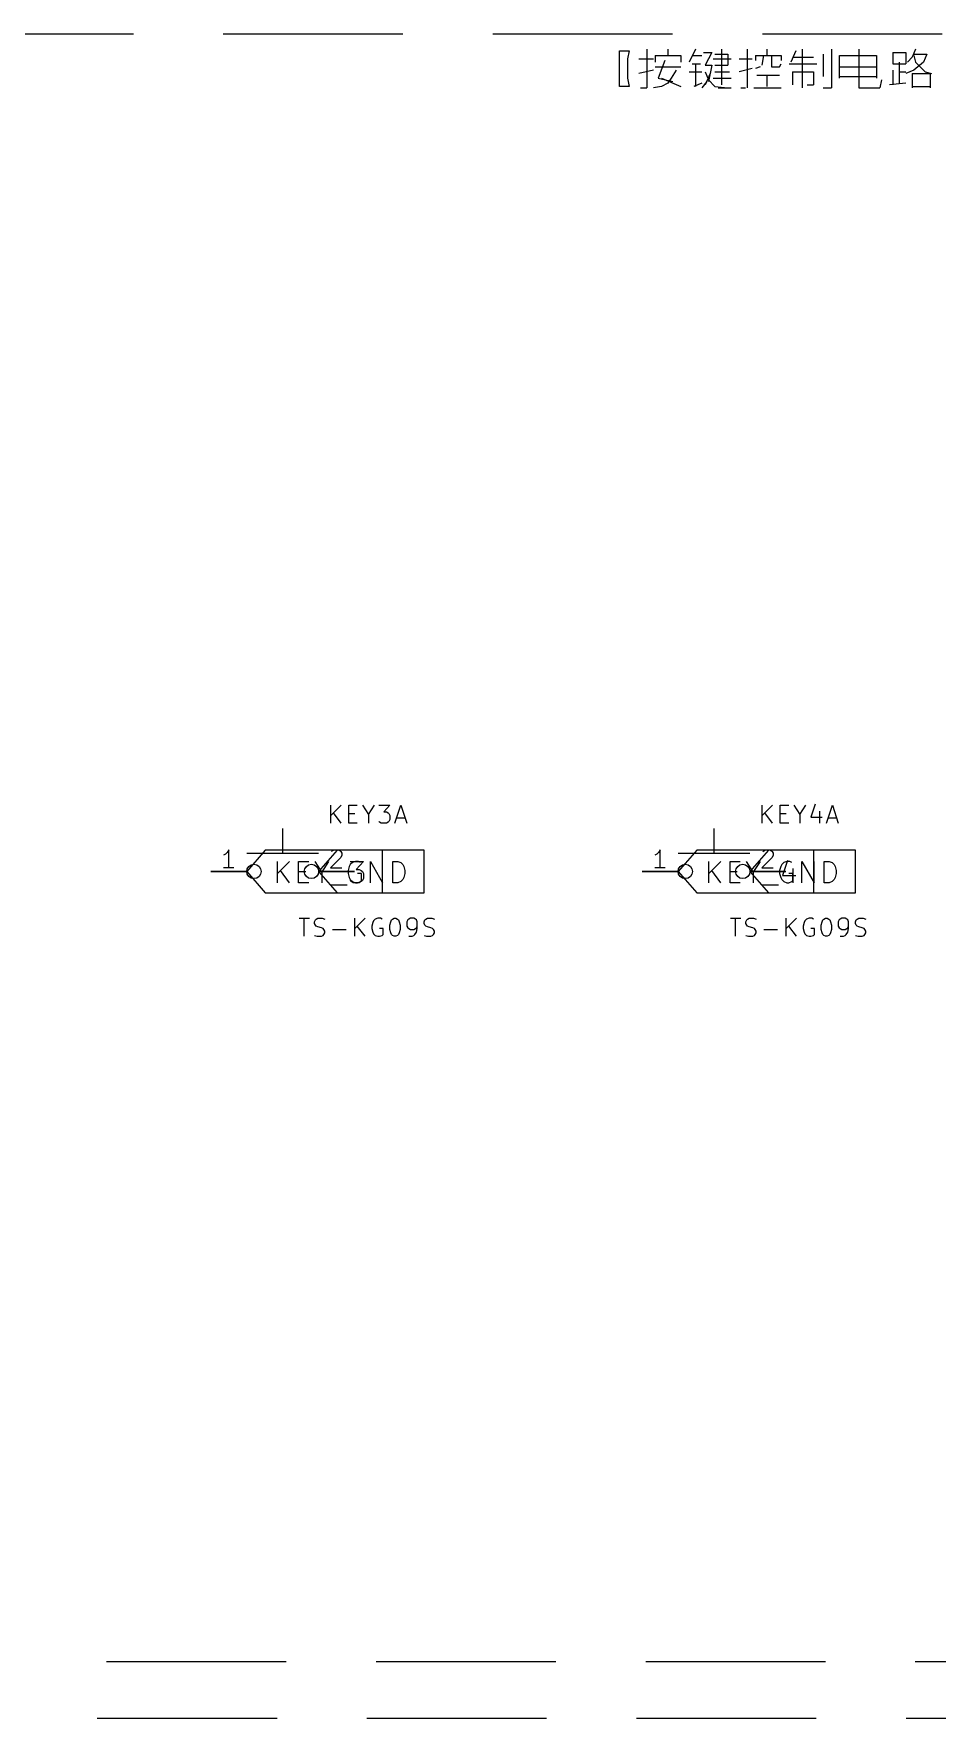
# Model space of a CAD drawing. Extents: x 0.4 to 37.4, y -23 to -0.4.
# Drawn here: x 20.307 to 22.821, y -17.756 to -13.069 of the extents above; entities that cross this region are included whole.
import ezdxf

# ---------------------------------------------------------------- set-up
doc = ezdxf.new("R2010")
doc.units = 0
doc.header["$MEASUREMENT"] = 0
doc.linetypes.add('DASHED', pattern=[0.75, 0.5, -0.25])
for name, color, linetype in [('BLUE3', 171, 'CONTINUOUS'), ('CYAN2', 4, 'CONTINUOUS'), ('GREEN3', 91, 'CONTINUOUS'), ('RED2', 1, 'CONTINUOUS'), ('RED3', 11, 'CONTINUOUS')]:
    doc.layers.add(name, color=color, linetype=linetype)

msp = doc.modelspace()

# ---------------------------------------------------------------- linework, layer by layer
at = {"layer": 'BLUE3', "linetype": 'DASHED'}
for p, q in [((17.8346, -13.0693), (27.7598, -13.0693)), ((27.7598, -17.5984), (17.8346, -17.5984)), ((0.9843, -17.7559), (32.126, -17.7559))]:
    msp.add_line(p, q, dxfattribs=at)
at = {"layer": 'BLUE3', "linetype": 'CONTINUOUS'}
for p, q in [((21.9369, -13.1168), (21.9639, -13.1168)), ((21.9369, -13.2158), (21.9369, -13.1168)), ((21.9639, -13.1168), (21.9594, -13.1393)), ((22.0134, -13.1123), (22.0134, -13.2203)), ((22.0719, -13.1123), (22.0719, -13.1303)), ((22.1484, -13.1123), (22.1304, -13.1483)), ((22.1709, -13.1213), (22.1934, -13.1213)), ((22.1934, -13.1213), (22.1754, -13.1573)), ((22.2204, -13.1123), (22.2204, -13.2113)), ((22.2924, -13.1123), (22.2924, -13.2203)), ((22.3464, -13.1123), (22.3464, -13.1303)), ((22.4274, -13.1168), (22.4139, -13.1483)), ((22.4454, -13.1123), (22.4454, -13.2203)), ((22.5264, -13.1123), (22.5264, -13.2203)), ((22.6029, -13.1123), (22.6029, -13.2203)), ((22.6974, -13.1213), (22.6974, -13.1528)), ((22.6974, -13.1213), (22.7334, -13.1213)), ((22.7334, -13.1213), (22.7334, -13.1528)), ((22.7604, -13.1123), (22.7514, -13.1348)), ((21.9594, -13.1393), (21.9594, -13.1663)), ((21.9594, -13.1663), (21.9594, -13.1933)), ((21.9909, -13.1393), (22.0314, -13.1393)), ((22.0359, -13.1303), (22.0359, -13.1483)), ((22.0359, -13.1303), (22.1079, -13.1303)), ((22.0359, -13.1618), (22.1079, -13.1618)), ((22.0629, -13.1438), (22.0449, -13.1933)), ((22.1079, -13.1303), (22.1079, -13.1483)), ((22.1394, -13.1303), (22.1664, -13.1303)), ((22.1394, -13.1528), (22.1619, -13.1528)), ((22.1484, -13.1528), (22.1484, -13.2158)), ((22.1754, -13.1573), (22.1934, -13.1573)), ((22.1934, -13.1573), (22.1844, -13.2023)), ((22.1979, -13.1393), (22.2474, -13.1393)), ((22.2024, -13.1258), (22.2384, -13.1258)), ((22.2024, -13.1573), (22.2384, -13.1573)), ((22.2384, -13.1258), (22.2384, -13.1573)), ((22.2699, -13.1393), (22.3059, -13.1393)), ((22.3059, -13.1663), (22.2699, -13.1753)), ((22.3149, -13.1303), (22.3149, -13.1438)), ((22.3149, -13.1303), (22.3869, -13.1303)), ((22.3284, -13.1618), (22.3149, -13.1663)), ((22.3374, -13.1303), (22.3329, -13.1573)), ((22.3599, -13.1303), (22.3599, -13.1618)), ((22.3599, -13.1618), (22.3824, -13.1618)), ((22.3824, -13.1618), (22.3869, -13.1528)), ((22.3869, -13.1303), (22.3869, -13.1438)), ((22.4094, -13.1528), (22.4859, -13.1528)), ((22.4184, -13.1348), (22.4769, -13.1348)), ((22.5039, -13.1258), (22.5039, -13.1888)), ((22.5489, -13.1933), (22.5489, -13.1303)), ((22.5489, -13.1303), (22.6524, -13.1303)), ((22.5489, -13.1618), (22.6524, -13.1618)), ((22.6524, -13.1303), (22.6524, -13.1933)), ((22.6974, -13.1528), (22.7334, -13.1528)), ((22.7154, -13.1483), (22.7154, -13.2068)), ((22.7514, -13.1348), (22.7379, -13.1483)), ((22.7559, -13.1258), (22.7918, -13.1258)), ((22.7559, -13.1303), (22.7604, -13.1483)), ((22.7828, -13.1483), (22.7559, -13.1708)), ((22.7604, -13.1483), (22.7873, -13.1753)), ((22.7918, -13.1258), (22.7828, -13.1483)), ((21.9639, -13.2158), (21.9369, -13.2158)), ((21.9594, -13.1933), (21.9639, -13.2158)), ((22.0314, -13.1708), (21.9909, -13.1798)), ((22.0539, -13.2158), (22.0314, -13.2203)), ((22.0449, -13.1933), (22.0854, -13.2023)), ((22.0539, -13.1933), (22.1079, -13.2158)), ((22.0719, -13.2068), (22.0539, -13.2158)), ((22.0809, -13.1933), (22.0719, -13.2068)), ((22.0944, -13.1708), (22.0809, -13.1933)), ((22.1304, -13.1753), (22.1664, -13.1753)), ((22.1664, -13.2068), (22.1439, -13.2158)), ((22.1799, -13.2023), (22.1664, -13.2203)), ((22.1754, -13.1753), (22.1844, -13.1978)), ((22.1889, -13.1798), (22.1754, -13.2113)), ((22.1844, -13.1978), (22.2024, -13.2158)), ((22.1979, -13.1933), (22.2474, -13.1933)), ((22.2024, -13.1753), (22.2429, -13.1753)), ((22.2024, -13.2158), (22.2384, -13.2203)), ((22.3194, -13.1843), (22.3824, -13.1843)), ((22.3464, -13.1843), (22.3464, -13.2158)), ((22.4184, -13.1753), (22.4184, -13.2113)), ((22.4184, -13.1753), (22.4769, -13.1753)), ((22.4589, -13.2113), (22.4769, -13.2113)), ((22.4769, -13.1753), (22.4769, -13.2113)), ((22.5489, -13.1888), (22.6524, -13.1888)), ((22.6659, -13.1978), (22.6614, -13.2203)), ((22.7334, -13.2068), (22.6884, -13.2113)), ((22.6974, -13.1708), (22.6974, -13.2113)), ((22.7154, -13.1753), (22.7334, -13.1753)), ((22.7559, -13.1708), (22.7334, -13.1798)), ((22.7514, -13.1798), (22.7514, -13.2203)), ((22.7514, -13.1798), (22.8008, -13.1798)), ((22.7514, -13.2158), (22.8008, -13.2158)), ((22.7873, -13.1753), (22.8053, -13.1798)), ((22.8008, -13.1798), (22.8008, -13.2203)), ((21.9954, -13.2203), (22.0134, -13.2203)), ((22.2114, -13.2203), (22.2474, -13.2203)), ((22.2744, -13.2203), (22.2879, -13.2203)), ((22.3104, -13.2203), (22.3869, -13.2203)), ((22.5039, -13.2203), (22.5264, -13.2203)), ((22.6029, -13.2203), (22.6614, -13.2203))]:
    msp.add_line(p, q, dxfattribs=at)
at = {"layer": 'CYAN2', "linetype": 'CONTINUOUS'}
for p, q in [((21.1338, -15.2653), (21.1338, -15.2153)), ((21.1624, -15.2153), (21.1338, -15.2439)), ((21.1838, -15.2653), (21.1838, -15.2153)), ((21.1838, -15.2153), (21.2076, -15.2153)), ((21.2219, -15.2153), (21.2386, -15.2415)), ((21.2386, -15.2415), (21.2553, -15.2153)), ((21.2672, -15.2153), (21.2981, -15.2153)), ((21.2981, -15.2153), (21.2815, -15.2344)), ((21.3124, -15.2653), (21.3291, -15.2153)), ((21.3291, -15.2153), (21.3457, -15.2653)), ((22.3338, -15.2653), (22.3338, -15.2153)), ((22.3624, -15.2153), (22.3338, -15.2439)), ((22.3838, -15.2653), (22.3838, -15.2153)), ((22.3838, -15.2153), (22.4076, -15.2153)), ((22.4219, -15.2153), (22.4386, -15.2415)), ((22.4386, -15.2415), (22.4553, -15.2153)), ((22.4815, -15.2129), (22.4696, -15.2487)), ((22.5124, -15.2653), (22.5291, -15.2153)), ((22.5291, -15.2153), (22.5457, -15.2653)), ((21.1624, -15.2653), (21.141, -15.2368)), ((21.1838, -15.2391), (21.2005, -15.2391)), ((21.2076, -15.2653), (21.1838, -15.2653)), ((21.2386, -15.2415), (21.2386, -15.2653)), ((21.2696, -15.2629), (21.2672, -15.2606)), ((21.2743, -15.2653), (21.2696, -15.2629)), ((21.2886, -15.2653), (21.2743, -15.2653)), ((21.2815, -15.2344), (21.2886, -15.2344)), ((21.2886, -15.2344), (21.2934, -15.2368)), ((21.2934, -15.2629), (21.2886, -15.2653)), ((21.2934, -15.2368), (21.2957, -15.2391)), ((21.2957, -15.2606), (21.2934, -15.2629)), ((21.2957, -15.2391), (21.2981, -15.2439)), ((21.2981, -15.2558), (21.2957, -15.2606)), ((21.2981, -15.2439), (21.2981, -15.2558)), ((21.3172, -15.251), (21.341, -15.251)), ((22.3624, -15.2653), (22.341, -15.2368)), ((22.3838, -15.2391), (22.4005, -15.2391)), ((22.4076, -15.2653), (22.3838, -15.2653)), ((22.4386, -15.2415), (22.4386, -15.2653)), ((22.4696, -15.2487), (22.5005, -15.2487)), ((22.4934, -15.232), (22.4934, -15.2653)), ((22.5172, -15.251), (22.541, -15.251)), ((21.0457, -15.5303), (21.0743, -15.5303)), ((21.06, -15.5803), (21.06, -15.5303)), ((21.0886, -15.5398), (21.091, -15.535)), ((21.0886, -15.5446), (21.0886, -15.5398)), ((21.091, -15.5493), (21.0886, -15.5446)), ((21.091, -15.535), (21.0934, -15.5327)), ((21.0934, -15.5517), (21.091, -15.5493)), ((21.0934, -15.5327), (21.0981, -15.5303)), ((21.0981, -15.5541), (21.0934, -15.5517)), ((21.0981, -15.5303), (21.11, -15.5303)), ((21.1076, -15.5565), (21.0981, -15.5541)), ((21.1124, -15.5589), (21.1076, -15.5565)), ((21.11, -15.5303), (21.1172, -15.5327)), ((21.1148, -15.5612), (21.1124, -15.5589)), ((21.2005, -15.5803), (21.2005, -15.5303)), ((21.2291, -15.5303), (21.2005, -15.5589)), ((21.2291, -15.5803), (21.2076, -15.5517)), ((21.2505, -15.5422), (21.2481, -15.5517)), ((21.2481, -15.5517), (21.2481, -15.5589)), ((21.2481, -15.5589), (21.2505, -15.5684)), ((21.2529, -15.5374), (21.2505, -15.5422)), ((21.2576, -15.5327), (21.2529, -15.5374)), ((21.2648, -15.5303), (21.2576, -15.5327)), ((21.2719, -15.5303), (21.2648, -15.5303)), ((21.2791, -15.5589), (21.2696, -15.5589)), ((21.2767, -15.5327), (21.2719, -15.5303)), ((21.2791, -15.5755), (21.2791, -15.5589)), ((21.2981, -15.5493), (21.3005, -15.5398)), ((21.2981, -15.5612), (21.2981, -15.5493)), ((21.3005, -15.5398), (21.3029, -15.535)), ((21.3029, -15.535), (21.3053, -15.5327)), ((21.3053, -15.5327), (21.31, -15.5303)), ((21.31, -15.5303), (21.3148, -15.5303)), ((21.3148, -15.5303), (21.3196, -15.5327)), ((21.3196, -15.5327), (21.3219, -15.535)), ((21.3219, -15.535), (21.3243, -15.5398)), ((21.3243, -15.5398), (21.3267, -15.5493)), ((21.3267, -15.5493), (21.3267, -15.5612)), ((21.3481, -15.535), (21.3457, -15.5398)), ((21.3457, -15.5398), (21.3457, -15.5517)), ((21.3457, -15.5517), (21.3481, -15.5565)), ((21.3505, -15.5327), (21.3481, -15.535)), ((21.3481, -15.5565), (21.3505, -15.5589)), ((21.3553, -15.5303), (21.3505, -15.5327)), ((21.3505, -15.5589), (21.3553, -15.5612)), ((21.3648, -15.5303), (21.3553, -15.5303)), ((21.3696, -15.5327), (21.3648, -15.5303)), ((21.3648, -15.5612), (21.3696, -15.5589)), ((21.3719, -15.535), (21.3696, -15.5327)), ((21.3696, -15.5589), (21.3719, -15.5565)), ((21.3743, -15.5398), (21.3719, -15.535)), ((21.3719, -15.5565), (21.3743, -15.5517)), ((21.3719, -15.5684), (21.3743, -15.5589)), ((21.3743, -15.5589), (21.3743, -15.5398)), ((21.3934, -15.5398), (21.3957, -15.535)), ((21.3934, -15.5446), (21.3934, -15.5398)), ((21.3957, -15.5493), (21.3934, -15.5446)), ((21.3957, -15.535), (21.3981, -15.5327)), ((21.3981, -15.5517), (21.3957, -15.5493)), ((21.3981, -15.5327), (21.4029, -15.5303)), ((21.4029, -15.5541), (21.3981, -15.5517)), ((21.4029, -15.5303), (21.4148, -15.5303)), ((21.4124, -15.5565), (21.4029, -15.5541)), ((21.4172, -15.5589), (21.4124, -15.5565)), ((21.4148, -15.5303), (21.4219, -15.5327)), ((21.4196, -15.5612), (21.4172, -15.5589)), ((22.2457, -15.5303), (22.2743, -15.5303)), ((22.26, -15.5803), (22.26, -15.5303)), ((22.2886, -15.5398), (22.291, -15.535)), ((22.2886, -15.5446), (22.2886, -15.5398)), ((22.291, -15.5493), (22.2886, -15.5446)), ((22.291, -15.535), (22.2934, -15.5327)), ((22.2934, -15.5517), (22.291, -15.5493)), ((22.2934, -15.5327), (22.2981, -15.5303)), ((22.2981, -15.5541), (22.2934, -15.5517)), ((22.2981, -15.5303), (22.31, -15.5303)), ((22.3076, -15.5565), (22.2981, -15.5541)), ((22.3124, -15.5589), (22.3076, -15.5565)), ((22.31, -15.5303), (22.3172, -15.5327)), ((22.3148, -15.5612), (22.3124, -15.5589)), ((22.4005, -15.5803), (22.4005, -15.5303)), ((22.4291, -15.5303), (22.4005, -15.5589)), ((22.4291, -15.5803), (22.4076, -15.5517)), ((22.4505, -15.5422), (22.4481, -15.5517)), ((22.4481, -15.5517), (22.4481, -15.5589)), ((22.4481, -15.5589), (22.4505, -15.5684)), ((22.4529, -15.5374), (22.4505, -15.5422)), ((22.4576, -15.5327), (22.4529, -15.5374)), ((22.4648, -15.5303), (22.4576, -15.5327)), ((22.4719, -15.5303), (22.4648, -15.5303)), ((22.4791, -15.5589), (22.4696, -15.5589)), ((22.4767, -15.5327), (22.4719, -15.5303)), ((22.4791, -15.5755), (22.4791, -15.5589)), ((22.4981, -15.5493), (22.5005, -15.5398)), ((22.4981, -15.5612), (22.4981, -15.5493)), ((22.5005, -15.5398), (22.5029, -15.535)), ((22.5029, -15.535), (22.5053, -15.5327)), ((22.5053, -15.5327), (22.51, -15.5303)), ((22.51, -15.5303), (22.5148, -15.5303)), ((22.5148, -15.5303), (22.5196, -15.5327)), ((22.5196, -15.5327), (22.5219, -15.535)), ((22.5219, -15.535), (22.5243, -15.5398)), ((22.5243, -15.5398), (22.5267, -15.5493)), ((22.5267, -15.5493), (22.5267, -15.5612)), ((22.5481, -15.535), (22.5457, -15.5398)), ((22.5457, -15.5398), (22.5457, -15.5517)), ((22.5457, -15.5517), (22.5481, -15.5565)), ((22.5505, -15.5327), (22.5481, -15.535)), ((22.5481, -15.5565), (22.5505, -15.5589)), ((22.5553, -15.5303), (22.5505, -15.5327)), ((22.5505, -15.5589), (22.5553, -15.5612)), ((22.5648, -15.5303), (22.5553, -15.5303)), ((22.5696, -15.5327), (22.5648, -15.5303)), ((22.5648, -15.5612), (22.5696, -15.5589)), ((22.5719, -15.535), (22.5696, -15.5327)), ((22.5696, -15.5589), (22.5719, -15.5565)), ((22.5743, -15.5398), (22.5719, -15.535)), ((22.5719, -15.5565), (22.5743, -15.5517)), ((22.5719, -15.5684), (22.5743, -15.5589)), ((22.5743, -15.5589), (22.5743, -15.5398)), ((22.5934, -15.5398), (22.5957, -15.535)), ((22.5934, -15.5446), (22.5934, -15.5398)), ((22.5957, -15.5493), (22.5934, -15.5446)), ((22.5957, -15.535), (22.5981, -15.5327)), ((22.5981, -15.5517), (22.5957, -15.5493)), ((22.5981, -15.5327), (22.6029, -15.5303)), ((22.6029, -15.5541), (22.5981, -15.5517)), ((22.6029, -15.5303), (22.6148, -15.5303)), ((22.6124, -15.5565), (22.6029, -15.5541)), ((22.6172, -15.5589), (22.6124, -15.5565)), ((22.6148, -15.5303), (22.6219, -15.5327)), ((22.6196, -15.5612), (22.6172, -15.5589)), ((21.0886, -15.5779), (21.0957, -15.5803)), ((21.0957, -15.5803), (21.1076, -15.5803)), ((21.1076, -15.5803), (21.1124, -15.5779)), ((21.1124, -15.5779), (21.1148, -15.5755)), ((21.1172, -15.566), (21.1148, -15.5612)), ((21.1148, -15.5755), (21.1172, -15.5708)), ((21.1172, -15.5708), (21.1172, -15.566)), ((21.1386, -15.5612), (21.1767, -15.5612)), ((21.2505, -15.5684), (21.2529, -15.5731)), ((21.2529, -15.5731), (21.2576, -15.5779)), ((21.2576, -15.5779), (21.2648, -15.5803)), ((21.2648, -15.5803), (21.2696, -15.5803)), ((21.2696, -15.5803), (21.2767, -15.5779)), ((21.2767, -15.5779), (21.2791, -15.5755)), ((21.3005, -15.5708), (21.2981, -15.5612)), ((21.3029, -15.5755), (21.3005, -15.5708)), ((21.3053, -15.5779), (21.3029, -15.5755)), ((21.31, -15.5803), (21.3053, -15.5779)), ((21.3148, -15.5803), (21.31, -15.5803)), ((21.3196, -15.5779), (21.3148, -15.5803)), ((21.3219, -15.5755), (21.3196, -15.5779)), ((21.3243, -15.5708), (21.3219, -15.5755)), ((21.3267, -15.5612), (21.3243, -15.5708)), ((21.3505, -15.5803), (21.36, -15.5803)), ((21.3553, -15.5612), (21.3648, -15.5612)), ((21.36, -15.5803), (21.3648, -15.5779)), ((21.3648, -15.5779), (21.3672, -15.5755)), ((21.3672, -15.5755), (21.3719, -15.5684)), ((21.3934, -15.5779), (21.4005, -15.5803)), ((21.4005, -15.5803), (21.4124, -15.5803)), ((21.4124, -15.5803), (21.4172, -15.5779)), ((21.4172, -15.5779), (21.4196, -15.5755)), ((21.4219, -15.566), (21.4196, -15.5612)), ((21.4196, -15.5755), (21.4219, -15.5708)), ((21.4219, -15.5708), (21.4219, -15.566)), ((22.2886, -15.5779), (22.2957, -15.5803)), ((22.2957, -15.5803), (22.3076, -15.5803)), ((22.3076, -15.5803), (22.3124, -15.5779)), ((22.3124, -15.5779), (22.3148, -15.5755)), ((22.3172, -15.566), (22.3148, -15.5612)), ((22.3148, -15.5755), (22.3172, -15.5708)), ((22.3172, -15.5708), (22.3172, -15.566)), ((22.3386, -15.5612), (22.3767, -15.5612)), ((22.4505, -15.5684), (22.4529, -15.5731)), ((22.4529, -15.5731), (22.4576, -15.5779)), ((22.4576, -15.5779), (22.4648, -15.5803)), ((22.4648, -15.5803), (22.4696, -15.5803)), ((22.4696, -15.5803), (22.4767, -15.5779)), ((22.4767, -15.5779), (22.4791, -15.5755)), ((22.5005, -15.5708), (22.4981, -15.5612)), ((22.5029, -15.5755), (22.5005, -15.5708)), ((22.5053, -15.5779), (22.5029, -15.5755)), ((22.51, -15.5803), (22.5053, -15.5779)), ((22.5148, -15.5803), (22.51, -15.5803)), ((22.5196, -15.5779), (22.5148, -15.5803)), ((22.5219, -15.5755), (22.5196, -15.5779)), ((22.5243, -15.5708), (22.5219, -15.5755)), ((22.5267, -15.5612), (22.5243, -15.5708)), ((22.5505, -15.5803), (22.56, -15.5803)), ((22.5553, -15.5612), (22.5648, -15.5612)), ((22.56, -15.5803), (22.5648, -15.5779)), ((22.5648, -15.5779), (22.5672, -15.5755)), ((22.5672, -15.5755), (22.5719, -15.5684)), ((22.5934, -15.5779), (22.6005, -15.5803)), ((22.6005, -15.5803), (22.6124, -15.5803)), ((22.6124, -15.5803), (22.6172, -15.5779)), ((22.6172, -15.5779), (22.6196, -15.5755)), ((22.6219, -15.566), (22.6196, -15.5612)), ((22.6196, -15.5755), (22.6219, -15.5708)), ((22.6219, -15.5708), (22.6219, -15.566))]:
    msp.add_line(p, q, dxfattribs=at)
at = {"layer": 'GREEN3', "linetype": 'CONTINUOUS'}
for p, q in [((20.8, -15.4), (20.9, -15.4)), ((20.8, -15.4), (20.9, -15.4)), ((21.2, -15.4), (21.1, -15.4)), ((21.2, -15.4), (21.1, -15.4)), ((22, -15.4), (22.1, -15.4)), ((22, -15.4), (22.1, -15.4)), ((22.4, -15.4), (22.3, -15.4)), ((22.4, -15.4), (22.3, -15.4))]:
    msp.add_line(p, q, dxfattribs=at)
at = {"layer": 'RED2', "linetype": 'CONTINUOUS'}
for p, q in [((21, -15.35), (21, -15.28)), ((22.2, -15.35), (22.2, -15.28)), ((20.9517, -15.3409), (20.9, -15.4)), ((20.9517, -15.3409), (20.9, -15.4)), ((21.1, -15.35), (20.9, -15.35)), ((21.278, -15.3409), (20.9517, -15.3409)), ((21.278, -15.3409), (20.9517, -15.3409)), ((21.1517, -15.3409), (21.1, -15.4)), ((21.1517, -15.3409), (21.1, -15.4)), ((21.3937, -15.3409), (21.1517, -15.3409)), ((21.3937, -15.3409), (21.1517, -15.3409)), ((21.278, -15.4), (21.278, -15.3409)), ((21.278, -15.4), (21.278, -15.3409)), ((21.3937, -15.4), (21.3937, -15.3409)), ((21.3937, -15.4), (21.3937, -15.3409)), ((22.1517, -15.3409), (22.1, -15.4)), ((22.1517, -15.3409), (22.1, -15.4)), ((22.3, -15.35), (22.1, -15.35)), ((22.478, -15.3409), (22.1517, -15.3409)), ((22.478, -15.3409), (22.1517, -15.3409)), ((22.3517, -15.3409), (22.3, -15.4)), ((22.3517, -15.3409), (22.3, -15.4)), ((22.5937, -15.3409), (22.3517, -15.3409)), ((22.5937, -15.3409), (22.3517, -15.3409)), ((22.4047, -15.3693), (22.3906, -15.4115)), ((22.4047, -15.3693), (22.3906, -15.4115)), ((22.478, -15.4), (22.478, -15.3409)), ((22.478, -15.4), (22.478, -15.3409)), ((22.5937, -15.4), (22.5937, -15.3409)), ((22.5937, -15.4), (22.5937, -15.3409)), ((20.9, -15.4), (20.8, -15.4)), ((20.9, -15.4), (20.9517, -15.4591)), ((20.9, -15.4), (20.9517, -15.4591)), ((20.9854, -15.4312), (20.9854, -15.3721)), ((21.0191, -15.3721), (20.9854, -15.4058)), ((20.9854, -15.4312), (20.9854, -15.3721)), ((21.0191, -15.3721), (20.9854, -15.4058)), ((21.0191, -15.4312), (20.9938, -15.3974)), ((21.0191, -15.4312), (20.9938, -15.3974)), ((21.0444, -15.4312), (21.0444, -15.3721)), ((21.0444, -15.3721), (21.0725, -15.3721)), ((21.0444, -15.4312), (21.0444, -15.3721)), ((21.0444, -15.3721), (21.0725, -15.3721)), ((21.0444, -15.4002), (21.0641, -15.4002)), ((21.0444, -15.4002), (21.0641, -15.4002)), ((21.0894, -15.3721), (21.1091, -15.403)), ((21.0894, -15.3721), (21.1091, -15.403)), ((21.1, -15.4), (21.2, -15.4)), ((21.1, -15.4), (21.1517, -15.4591)), ((21.1, -15.4), (21.1517, -15.4591)), ((21.1091, -15.403), (21.1288, -15.3721)), ((21.1091, -15.403), (21.1288, -15.3721)), ((21.1091, -15.403), (21.1091, -15.4312)), ((21.1091, -15.403), (21.1091, -15.4312)), ((21.1854, -15.3862), (21.1825, -15.3974)), ((21.1854, -15.3862), (21.1825, -15.3974)), ((21.1825, -15.3974), (21.1825, -15.4058)), ((21.1825, -15.3974), (21.1825, -15.4058)), ((21.1825, -15.4058), (21.1854, -15.4171)), ((21.1825, -15.4058), (21.1854, -15.4171)), ((21.1882, -15.3805), (21.1854, -15.3862)), ((21.1882, -15.3805), (21.1854, -15.3862)), ((21.1854, -15.4171), (21.1882, -15.4227)), ((21.1854, -15.4171), (21.1882, -15.4227)), ((21.1878, -15.3721), (21.2244, -15.3721)), ((21.1878, -15.3721), (21.2244, -15.3721)), ((21.1938, -15.3749), (21.1882, -15.3805)), ((21.1938, -15.3749), (21.1882, -15.3805)), ((21.2022, -15.3721), (21.1938, -15.3749)), ((21.2022, -15.3721), (21.1938, -15.3749)), ((21.2107, -15.3721), (21.2022, -15.3721)), ((21.2107, -15.3721), (21.2022, -15.3721)), ((21.2244, -15.3721), (21.2047, -15.3946)), ((21.2244, -15.3721), (21.2047, -15.3946)), ((21.2047, -15.3946), (21.2131, -15.3946)), ((21.2047, -15.3946), (21.2131, -15.3946)), ((21.2191, -15.4058), (21.2078, -15.4058)), ((21.2191, -15.4058), (21.2078, -15.4058)), ((21.2163, -15.3749), (21.2107, -15.3721)), ((21.2163, -15.3749), (21.2107, -15.3721)), ((21.2131, -15.3946), (21.2188, -15.3974)), ((21.2131, -15.3946), (21.2188, -15.3974)), ((21.2188, -15.3974), (21.2216, -15.4002)), ((21.2188, -15.3974), (21.2216, -15.4002)), ((21.2191, -15.4255), (21.2191, -15.4058)), ((21.2191, -15.4255), (21.2191, -15.4058)), ((21.2216, -15.4002), (21.2244, -15.4058)), ((21.2216, -15.4002), (21.2244, -15.4058)), ((21.2244, -15.4058), (21.2244, -15.4199)), ((21.2244, -15.4058), (21.2244, -15.4199)), ((21.2444, -15.4312), (21.2444, -15.3721)), ((21.2444, -15.3721), (21.2781, -15.4312)), ((21.2444, -15.4312), (21.2444, -15.3721)), ((21.2444, -15.3721), (21.2781, -15.4312)), ((21.278, -15.4591), (21.278, -15.4)), ((21.278, -15.4591), (21.278, -15.4)), ((21.2781, -15.4312), (21.2781, -15.3721)), ((21.2781, -15.4312), (21.2781, -15.3721)), ((21.3063, -15.4312), (21.3063, -15.3721)), ((21.3063, -15.3721), (21.3203, -15.3721)), ((21.3063, -15.4312), (21.3063, -15.3721)), ((21.3063, -15.3721), (21.3203, -15.3721)), ((21.3203, -15.3721), (21.3288, -15.3749)), ((21.3203, -15.3721), (21.3288, -15.3749)), ((21.3288, -15.3749), (21.3344, -15.3805)), ((21.3288, -15.3749), (21.3344, -15.3805)), ((21.3344, -15.3805), (21.3372, -15.3862)), ((21.3344, -15.3805), (21.3372, -15.3862)), ((21.3372, -15.4171), (21.3344, -15.4227)), ((21.3372, -15.4171), (21.3344, -15.4227)), ((21.3372, -15.3862), (21.34, -15.3974)), ((21.3372, -15.3862), (21.34, -15.3974)), ((21.34, -15.4058), (21.3372, -15.4171)), ((21.34, -15.4058), (21.3372, -15.4171)), ((21.34, -15.3974), (21.34, -15.4058)), ((21.34, -15.3974), (21.34, -15.4058)), ((21.3937, -15.4591), (21.3937, -15.4)), ((21.3937, -15.4591), (21.3937, -15.4)), ((22.1, -15.4), (22, -15.4)), ((22.1, -15.4), (22.1517, -15.4591)), ((22.1, -15.4), (22.1517, -15.4591)), ((22.1854, -15.4312), (22.1854, -15.3721)), ((22.2191, -15.3721), (22.1854, -15.4058)), ((22.1854, -15.4312), (22.1854, -15.3721)), ((22.2191, -15.3721), (22.1854, -15.4058)), ((22.2191, -15.4312), (22.1938, -15.3974)), ((22.2191, -15.4312), (22.1938, -15.3974)), ((22.2444, -15.4312), (22.2444, -15.3721)), ((22.2444, -15.3721), (22.2725, -15.3721)), ((22.2444, -15.4312), (22.2444, -15.3721)), ((22.2444, -15.3721), (22.2725, -15.3721)), ((22.2444, -15.4002), (22.2641, -15.4002)), ((22.2444, -15.4002), (22.2641, -15.4002)), ((22.2894, -15.3721), (22.3091, -15.403)), ((22.2894, -15.3721), (22.3091, -15.403)), ((22.3, -15.4), (22.4, -15.4)), ((22.3, -15.4), (22.3517, -15.4591)), ((22.3, -15.4), (22.3517, -15.4591)), ((22.3091, -15.403), (22.3288, -15.3721)), ((22.3091, -15.403), (22.3288, -15.3721)), ((22.3091, -15.403), (22.3091, -15.4312)), ((22.3091, -15.403), (22.3091, -15.4312)), ((22.3854, -15.3862), (22.3825, -15.3974)), ((22.3854, -15.3862), (22.3825, -15.3974)), ((22.3825, -15.3974), (22.3825, -15.4058)), ((22.3825, -15.3974), (22.3825, -15.4058)), ((22.3825, -15.4058), (22.3854, -15.4171)), ((22.3825, -15.4058), (22.3854, -15.4171)), ((22.3882, -15.3805), (22.3854, -15.3862)), ((22.3882, -15.3805), (22.3854, -15.3862)), ((22.3854, -15.4171), (22.3882, -15.4227)), ((22.3854, -15.4171), (22.3882, -15.4227)), ((22.3938, -15.3749), (22.3882, -15.3805)), ((22.3938, -15.3749), (22.3882, -15.3805)), ((22.3906, -15.4115), (22.4272, -15.4115)), ((22.3906, -15.4115), (22.4272, -15.4115)), ((22.4022, -15.3721), (22.3938, -15.3749)), ((22.4022, -15.3721), (22.3938, -15.3749)), ((22.4107, -15.3721), (22.4022, -15.3721)), ((22.4107, -15.3721), (22.4022, -15.3721)), ((22.4191, -15.4058), (22.4078, -15.4058)), ((22.4191, -15.4058), (22.4078, -15.4058)), ((22.4163, -15.3749), (22.4107, -15.3721)), ((22.4163, -15.3749), (22.4107, -15.3721)), ((22.4188, -15.3918), (22.4188, -15.4312)), ((22.4188, -15.3918), (22.4188, -15.4312)), ((22.4191, -15.4255), (22.4191, -15.4058)), ((22.4191, -15.4255), (22.4191, -15.4058)), ((22.4444, -15.4312), (22.4444, -15.3721)), ((22.4444, -15.3721), (22.4781, -15.4312)), ((22.4444, -15.4312), (22.4444, -15.3721)), ((22.4444, -15.3721), (22.4781, -15.4312)), ((22.478, -15.4591), (22.478, -15.4)), ((22.478, -15.4591), (22.478, -15.4)), ((22.4781, -15.4312), (22.4781, -15.3721)), ((22.4781, -15.4312), (22.4781, -15.3721)), ((22.5063, -15.4312), (22.5063, -15.3721)), ((22.5063, -15.3721), (22.5203, -15.3721)), ((22.5063, -15.4312), (22.5063, -15.3721)), ((22.5063, -15.3721), (22.5203, -15.3721)), ((22.5203, -15.3721), (22.5288, -15.3749)), ((22.5203, -15.3721), (22.5288, -15.3749)), ((22.5288, -15.3749), (22.5344, -15.3805)), ((22.5288, -15.3749), (22.5344, -15.3805)), ((22.5344, -15.3805), (22.5372, -15.3862)), ((22.5344, -15.3805), (22.5372, -15.3862)), ((22.5372, -15.4171), (22.5344, -15.4227)), ((22.5372, -15.4171), (22.5344, -15.4227)), ((22.5372, -15.3862), (22.54, -15.3974)), ((22.5372, -15.3862), (22.54, -15.3974)), ((22.54, -15.4058), (22.5372, -15.4171)), ((22.54, -15.4058), (22.5372, -15.4171)), ((22.54, -15.3974), (22.54, -15.4058)), ((22.54, -15.3974), (22.54, -15.4058)), ((22.5937, -15.4591), (22.5937, -15.4)), ((22.5937, -15.4591), (22.5937, -15.4)), ((20.9517, -15.4591), (21.278, -15.4591)), ((20.9517, -15.4591), (21.278, -15.4591)), ((21.0725, -15.4312), (21.0444, -15.4312)), ((21.0725, -15.4312), (21.0444, -15.4312)), ((21.1344, -15.4368), (21.1794, -15.4368)), ((21.1344, -15.4368), (21.1794, -15.4368)), ((21.1517, -15.4591), (21.3937, -15.4591)), ((21.1517, -15.4591), (21.3937, -15.4591)), ((21.1906, -15.4283), (21.1878, -15.4255)), ((21.1906, -15.4283), (21.1878, -15.4255)), ((21.1882, -15.4227), (21.1938, -15.4283)), ((21.1882, -15.4227), (21.1938, -15.4283)), ((21.1963, -15.4312), (21.1906, -15.4283)), ((21.1963, -15.4312), (21.1906, -15.4283)), ((21.1938, -15.4283), (21.2022, -15.4312)), ((21.1938, -15.4283), (21.2022, -15.4312)), ((21.2131, -15.4312), (21.1963, -15.4312)), ((21.2131, -15.4312), (21.1963, -15.4312)), ((21.2022, -15.4312), (21.2078, -15.4312)), ((21.2022, -15.4312), (21.2078, -15.4312)), ((21.2078, -15.4312), (21.2163, -15.4283)), ((21.2078, -15.4312), (21.2163, -15.4283)), ((21.2188, -15.4283), (21.2131, -15.4312)), ((21.2188, -15.4283), (21.2131, -15.4312)), ((21.2163, -15.4283), (21.2191, -15.4255)), ((21.2163, -15.4283), (21.2191, -15.4255)), ((21.2216, -15.4255), (21.2188, -15.4283)), ((21.2216, -15.4255), (21.2188, -15.4283)), ((21.2244, -15.4199), (21.2216, -15.4255)), ((21.2244, -15.4199), (21.2216, -15.4255)), ((21.3203, -15.4312), (21.3063, -15.4312)), ((21.3203, -15.4312), (21.3063, -15.4312)), ((21.3288, -15.4283), (21.3203, -15.4312)), ((21.3288, -15.4283), (21.3203, -15.4312)), ((21.3344, -15.4227), (21.3288, -15.4283)), ((21.3344, -15.4227), (21.3288, -15.4283)), ((22.1517, -15.4591), (22.478, -15.4591)), ((22.1517, -15.4591), (22.478, -15.4591)), ((22.2725, -15.4312), (22.2444, -15.4312)), ((22.2725, -15.4312), (22.2444, -15.4312)), ((22.3344, -15.4368), (22.3794, -15.4368)), ((22.3344, -15.4368), (22.3794, -15.4368)), ((22.3517, -15.4591), (22.5937, -15.4591)), ((22.3517, -15.4591), (22.5937, -15.4591)), ((22.3882, -15.4227), (22.3938, -15.4283)), ((22.3882, -15.4227), (22.3938, -15.4283)), ((22.3938, -15.4283), (22.4022, -15.4312)), ((22.3938, -15.4283), (22.4022, -15.4312)), ((22.4022, -15.4312), (22.4078, -15.4312)), ((22.4022, -15.4312), (22.4078, -15.4312)), ((22.4078, -15.4312), (22.4163, -15.4283)), ((22.4078, -15.4312), (22.4163, -15.4283)), ((22.4163, -15.4283), (22.4191, -15.4255)), ((22.4163, -15.4283), (22.4191, -15.4255)), ((22.5203, -15.4312), (22.5063, -15.4312)), ((22.5203, -15.4312), (22.5063, -15.4312)), ((22.5288, -15.4283), (22.5203, -15.4312)), ((22.5288, -15.4283), (22.5203, -15.4312)), ((22.5344, -15.4227), (22.5288, -15.4283)), ((22.5344, -15.4227), (22.5288, -15.4283))]:
    msp.add_line(p, q, dxfattribs=at)
at = {"layer": 'RED2'}
for centre in [(20.92, -15.4), (21.08, -15.4), (22.12, -15.4), (22.28, -15.4)]:
    msp.add_circle(centre, 0.02, dxfattribs=at)
at = {"layer": 'RED3', "linetype": 'CONTINUOUS'}
for p, q in [((20.8405, -15.3518), (20.8357, -15.3542)), ((20.8452, -15.347), (20.8405, -15.3518)), ((20.85, -15.3399), (20.8452, -15.347)), ((20.85, -15.3899), (20.85, -15.3399)), ((21.1619, -15.3613), (21.1333, -15.3899)), ((21.1357, -15.3446), (21.1381, -15.3423)), ((21.1381, -15.3423), (21.1429, -15.3399)), ((21.1429, -15.3399), (21.1548, -15.3399)), ((21.1548, -15.3399), (21.1595, -15.3423)), ((21.1595, -15.3423), (21.1619, -15.3446)), ((21.1619, -15.3446), (21.1643, -15.3494)), ((21.1643, -15.3542), (21.1619, -15.3613)), ((21.1643, -15.3494), (21.1643, -15.3542)), ((22.0405, -15.3518), (22.0357, -15.3542)), ((22.0452, -15.347), (22.0405, -15.3518)), ((22.05, -15.3399), (22.0452, -15.347)), ((22.05, -15.3899), (22.05, -15.3399)), ((22.3619, -15.3613), (22.3333, -15.3899)), ((22.3357, -15.3446), (22.3381, -15.3423)), ((22.3381, -15.3423), (22.3429, -15.3399)), ((22.3429, -15.3399), (22.3548, -15.3399)), ((22.3548, -15.3399), (22.3595, -15.3423)), ((22.3595, -15.3423), (22.3619, -15.3446)), ((22.3619, -15.3446), (22.3643, -15.3494)), ((22.3643, -15.3542), (22.3619, -15.3613)), ((22.3643, -15.3494), (22.3643, -15.3542)), ((20.8643, -15.3899), (20.8357, -15.3899)), ((21.1333, -15.3899), (21.1643, -15.3899)), ((22.0643, -15.3899), (22.0357, -15.3899)), ((22.3333, -15.3899), (22.3643, -15.3899))]:
    msp.add_line(p, q, dxfattribs=at)

doc.saveas('drawing.dxf')
